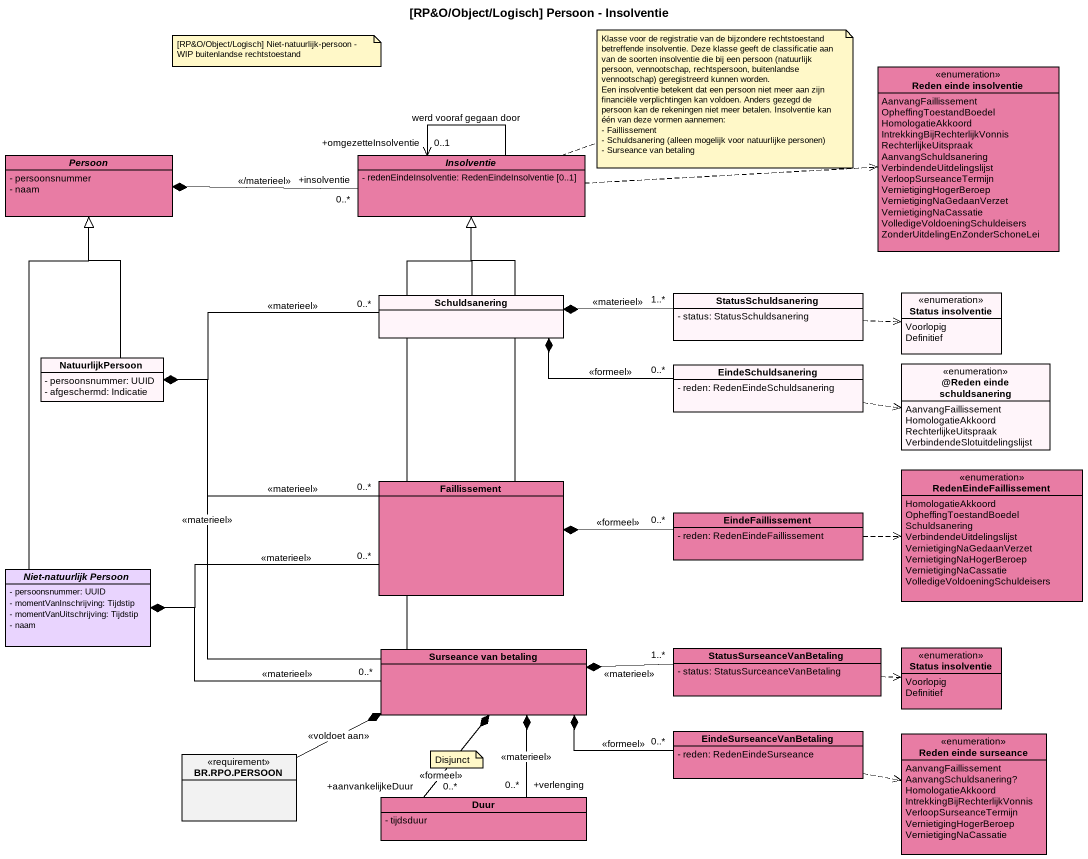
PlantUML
@startuml
title [RP&O/Object/Logisch] Persoon - Insolventie
hide circle
hide empty members
skinparam classAttributeIconSize 0
enum "Reden einde insolventie" as Reden_einde_insolventie #E87CA4 {
  AanvangFaillissement
  OpheffingToestandBoedel
  HomologatieAkkoord
  IntrekkingBijRechterlijkVonnis
  RechterlijkeUitspraak
  AanvangSchuldsanering
  VerbindendeUitdelingslijst
  VerloopSurseanceTermijn
  VernietigingHogerBeroep
  VernietigingNaGedaanVerzet
  VernietigingNaCassatie
  VolledigeVoldoeningSchuldeisers
  ZonderUitdelingEnZonderSchoneLei
}
abstract class Persoon #E87CA4 {
  - persoonsnummer
  - naam
}
abstract class Insolventie #E87CA4 {
  - redenEindeInsolventie: RedenEindeInsolventie [0..1]
}
class Schuldsanering #FFF5FA
class StatusSchuldsanering #FFF5FA {
  - status: StatusSchuldsanering
}
enum "Status insolventie" as Status_insolventie #FFF5FA {
  Voorlopig
  Definitief
}
class NatuurlijkPersoon #FFF5FA {
  - persoonsnummer: UUID
  - afgeschermd: Indicatie
}
class EindeSchuldsanering #FFF5FA {
  - reden: RedenEindeSchuldsanering
}
enum "@Reden einde schuldsanering" as Reden_einde_schuldsanering #FFF5FA {
  AanvangFaillissement
  HomologatieAkkoord
  RechterlijkeUitspraak
  VerbindendeSlotuitdelingslijst
}
enum RedenEindeFaillissement #E87CA4 {
  HomologatieAkkoord
  OpheffingToestandBoedel
  Schuldsanering
  VerbindendeUitdelingslijst
  VernietigingNaGedaanVerzet
  VernietigingNaHogerBeroep
  VernietigingNaCassatie
  VolledigeVoldoeningSchuldeisers
}
class Faillissement #E87CA4
class EindeFaillissement #E87CA4 {
  - reden: RedenEindeFaillissement
}
abstract class "Niet-natuurlijk Persoon" as Niet_natuurlijk_Persoon #E9D4FE {
  - persoonsnummer: UUID
  - momentVanInschrijving: Tijdstip
  - momentVanUitschrijving: Tijdstip
  - naam
}
class "Surseance van betaling" as Surseance_van_betaling #E87CA4
class StatusSurseanceVanBetaling #E87CA4 {
  - status: StatusSurceanceVanBetaling
}
enum "Status insolventie" as Status_insolventie_2 #E87CA4 {
  Voorlopig
  Definitief
}
class EindeSurseanceVanBetaling #E87CA4 {
  - reden: RedenEindeSurseance
}
enum "Reden einde surseance" as Reden_einde_surseance #E87CA4 {
  AanvangFaillissement
  AanvangSchuldsanering?
  HomologatieAkkoord
  IntrekkingBijRechterlijkVonnis
  VerloopSurseanceTermijn
  VernietigingHogerBeroep
  VernietigingNaCassatie
}
class "BR.RPO.PERSOON" as BR_RPO_PERSOON <<requirement>>
class Duur #E87CA4 {
  - tijdsduur
}
Insolventie .right.> Reden_einde_insolventie
Insolventie "+insolventie\n0..*" -left-* Persoon : <</materieel>>
Insolventie --> "+omgezetteInsolventie\n0..1" Insolventie : werd vooraf gegaan door
Schuldsanering -up-|> Insolventie
Schuldsanering "0..*" -left-* NatuurlijkPersoon : <<materieel>>
StatusSchuldsanering "1..*" -left-* Schuldsanering : <<materieel>>
StatusSchuldsanering .right.> Status_insolventie
NatuurlijkPersoon -up-|> Persoon
EindeSchuldsanering "0..*" -left-* Schuldsanering : <<formeel>>
EindeSchuldsanering .right.> Reden_einde_schuldsanering
Faillissement -up-|> Insolventie
Faillissement "0..*" -left-* NatuurlijkPersoon : <<materieel>>
Faillissement "0..*" -left-* Niet_natuurlijk_Persoon : <<materieel>>
EindeFaillissement .right.> RedenEindeFaillissement
EindeFaillissement "0..*" -left-* Faillissement : <<formeel>>
Niet_natuurlijk_Persoon -up-|> Persoon
Surseance_van_betaling -up-|> Insolventie
Surseance_van_betaling -up-* NatuurlijkPersoon : <<materieel>>
Surseance_van_betaling "0..*" -left-* Niet_natuurlijk_Persoon : <<materieel>>
StatusSurseanceVanBetaling "1..*" -left-* Surseance_van_betaling : <<materieel>>
StatusSurseanceVanBetaling .right.> Status_insolventie_2
EindeSurseanceVanBetaling "0..*" -left-* Surseance_van_betaling : <<formeel>>
EindeSurseanceVanBetaling .right.> Reden_einde_surseance
BR_RPO_PERSOON -right-* Surseance_van_betaling : <<voldoet aan>>
Duur "+verlenging\n0..*" -up-* Surseance_van_betaling : <<materieel>>
Duur "+aanvankelijkeDuur\n0..*" -up-* Surseance_van_betaling : <<formeel>>
note as N1
  [RP&O/Object/Logisch] Niet-natuurlijk-persoon - WIP buitenlandse rechtstoestand
end note
note right of Insolventie
  Klasse voor de registratie van de bijzondere rechtstoestand betreffende insolventie. Deze klasse geeft de classificatie aan van de soorten insolventie die bij een persoon (natuurlijk persoon, vennootschap, rechtspersoon, buitenlandse vennootschap) geregistreerd kunnen worden.
  Een insolventie betekent dat een persoon niet meer aan zijn financiële verplichtingen kan voldoen. Anders gezegd de persoon kan de rekeningen niet meer betalen. Insolventie kan één van deze vormen aannemen:
  - Faillissement
  - Schuldsanering (alleen mogelijk voor natuurlijke personen)
  - Surseance van betaling
end note
note as N3
  Disjunct
end note
@enduml
